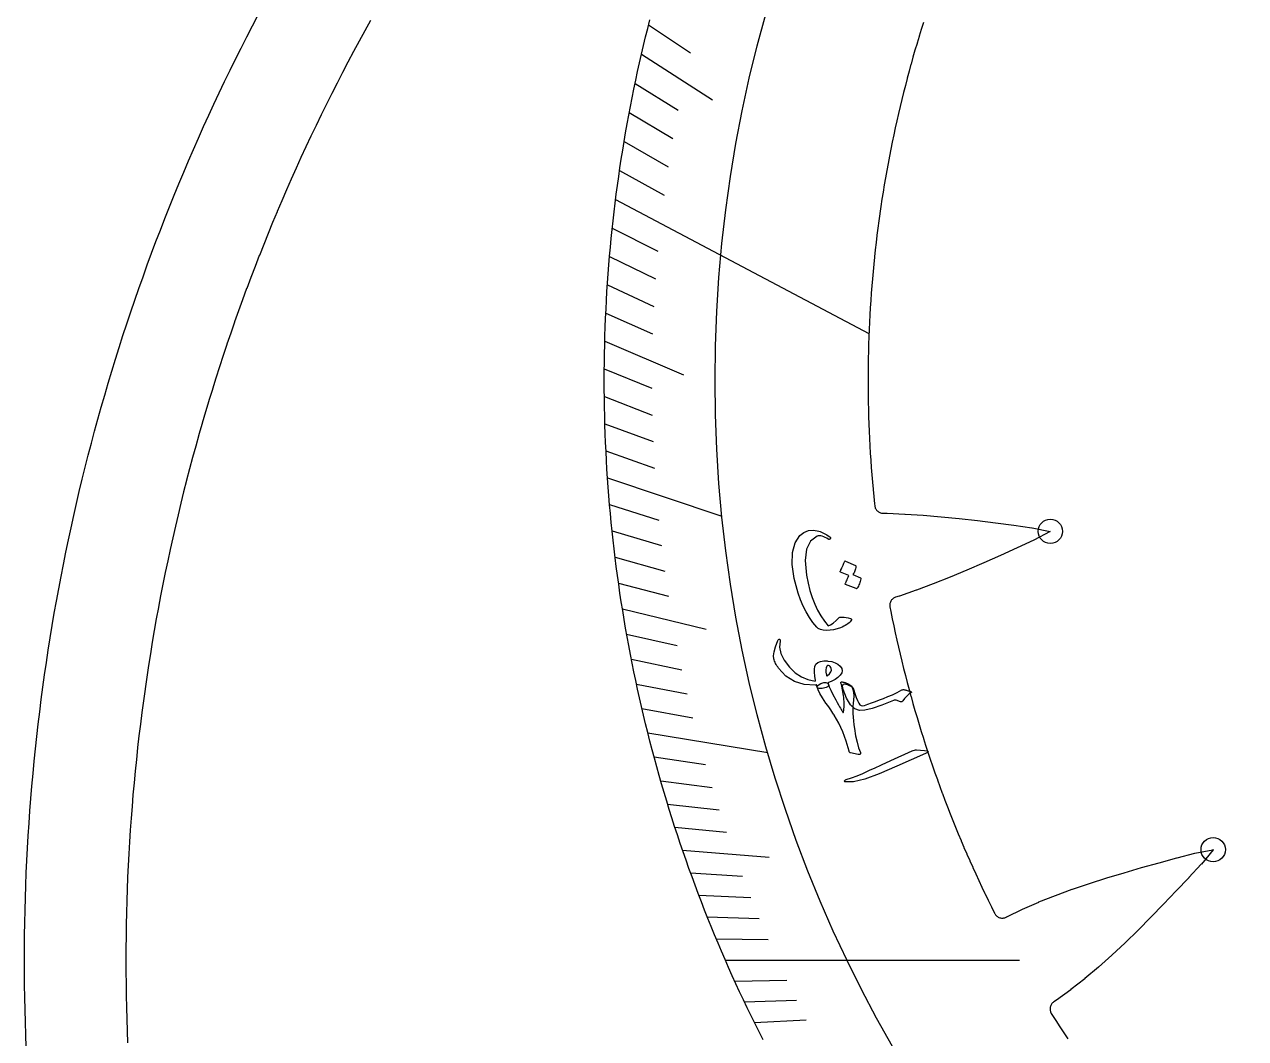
# Model space of a CAD drawing. Header units: millimetres. Extents: x -60 to 60, y -60 to 60.
# Drawn here: x -60 to -23.89, y -2.32 to 27.67 of the extents above; entities that cross this region are included whole.
import ezdxf

# ---------------------------------------------------------------- set-up
doc = ezdxf.new("R2010")
doc.units = ezdxf.units.MM
for name, color, linetype in [('CUT_INNER', 6, 'Continuous'), ('CUT_OUTER', 1, 'Continuous'), ('ENGRAVE', 7, 'Continuous'), ('ENGRAVE_FINE', 8, 'Continuous'), ('TEXT', 5, 'Continuous')]:
    doc.layers.add(name, color=color, linetype=linetype)

msp = doc.modelspace()

# ---------------------------------------------------------------- linework, layer by layer
at = {"layer": 'CUT_INNER'}
for points in [[(-38.1595, -2.3577), (-38.2784, -2.1232), (-38.396, -1.888), (-38.512, -1.652), (-38.6266, -1.4154), (-38.7398, -1.178), (-38.8515, -0.94), (-38.9617, -0.7012), (-39.0705, -0.4618), (-39.1778, -0.2218), (-39.2836, 0.0189), (-39.388, 0.2603), (-39.4908, 0.5023), (-39.5922, 0.7449), (-39.6921, 0.9882), (-39.7905, 1.232), (-39.8874, 1.4765), (-39.9828, 1.7215), (-40.0767, 1.9671), (-40.169, 2.2133), (-40.2599, 2.4601), (-40.3493, 2.7074), (-40.4371, 2.9552), (-40.5234, 3.2036), (-40.6082, 3.4525), (-40.6914, 3.7019), (-40.7731, 3.9519), (-40.8533, 4.2023), (-40.932, 4.4532), (-41.0091, 4.7046), (-41.0847, 4.9565), (-41.1587, 5.2088), (-41.2311, 5.4616), (-41.3021, 5.7148), (-41.3714, 5.9684), (-41.4392, 6.2225), (-41.5055, 6.4769), (-41.5701, 6.7318), (-41.6332, 6.9871), (-41.6948, 7.2427), (-41.7548, 7.4988), (-41.8132, 7.7551), (-41.87, 8.0119), (-41.9253, 8.269), (-41.9789, 8.5264), (-42.031, 8.7841), (-42.0815, 9.0422), (-42.1305, 9.3005), (-42.1778, 9.5592), (-42.2236, 9.8181), (-42.2677, 10.0773), (-42.3103, 10.3368), (-42.3513, 10.5966), (-42.3907, 10.8565), (-42.4285, 11.1168), (-42.4646, 11.3772), (-42.4992, 11.6379), (-42.5322, 11.8988), (-42.5636, 12.1598), (-42.5934, 12.4211), (-42.6216, 12.6825), (-42.6482, 12.9441), (-42.6732, 13.2059), (-42.6965, 13.4678), (-42.7183, 13.7299), (-42.7384, 13.992), (-42.757, 14.2543), (-42.7739, 14.5167), (-42.7892, 14.7792), (-42.803, 15.0418), (-42.8151, 15.3045), (-42.8255, 15.5673), (-42.8344, 15.8301), (-42.8417, 16.0929), (-42.8473, 16.3558), (-42.8514, 16.6187), (-42.8538, 16.8817), (-42.8546, 17.1446), (-42.8538, 17.4076), (-42.8514, 17.6705), (-42.8474, 17.9334), (-42.8417, 18.1963), (-42.8345, 18.4592), (-42.8256, 18.722), (-42.8151, 18.9847), (-42.803, 19.2474), (-42.7893, 19.51), (-42.774, 19.7725), (-42.7571, 20.0349), (-42.7386, 20.2972), (-42.7184, 20.5594), (-42.6967, 20.8214), (-42.6733, 21.0833), (-42.6483, 21.3451), (-42.6218, 21.6067), (-42.5936, 21.8682), (-42.5638, 22.1294), (-42.5324, 22.3905), (-42.4994, 22.6514), (-42.4649, 22.912), (-42.4287, 23.1725), (-42.3909, 23.4327), (-42.3515, 23.6927), (-42.3105, 23.9524), (-42.268, 24.2119), (-42.2238, 24.4711), (-42.1781, 24.7301), (-42.1307, 24.9887), (-42.0818, 25.2471), (-42.0313, 25.5052), (-41.9792, 25.7629), (-41.9256, 26.0203), (-41.8703, 26.2774), (-41.8135, 26.5341), (-41.7551, 26.7905), (-41.6951, 27.0465), (-41.6336, 27.3022), (-41.5705, 27.5575), (-41.5058, 27.8123)], [(-49.7668, 27.7897), (-49.9356, 27.4851), (-49.9364, 27.4838), (-50.1033, 27.1782), (-50.1041, 27.1769), (-50.2691, 26.8703), (-50.2699, 26.8689), (-50.4331, 26.5613), (-50.4338, 26.56), (-50.5951, 26.2514), (-50.5958, 26.25), (-50.7552, 25.9404), (-50.7559, 25.9391), (-50.9134, 25.6285), (-50.9141, 25.6272), (-51.0697, 25.3156), (-51.0704, 25.3143), (-51.2241, 25.0018), (-51.2248, 25.0004), (-51.3765, 24.687), (-51.3772, 24.6857), (-51.5271, 24.3713), (-51.5277, 24.3699), (-51.6756, 24.0547), (-51.6763, 24.0533), (-51.8223, 23.7372), (-51.8229, 23.7358), (-51.9669, 23.4188), (-51.9676, 23.4174), (-52.1096, 23.0995), (-52.1103, 23.0981), (-52.2504, 22.7793), (-52.251, 22.7779), (-52.3892, 22.4583), (-52.3898, 22.4568), (-52.526, 22.1364), (-52.5266, 22.135), (-52.6608, 21.8137), (-52.6614, 21.8122), (-52.7937, 21.4901), (-52.7943, 21.4887), (-52.9246, 21.1658), (-52.9251, 21.1644), (-53.0534, 20.8407), (-53.054, 20.8392), (-53.1803, 20.5147), (-53.1809, 20.5133), (-53.3052, 20.188), (-53.3057, 20.1866), (-53.4281, 19.8606), (-53.4286, 19.8591), (-53.5489, 19.5324), (-53.5494, 19.5309), (-53.6678, 19.2034), (-53.6683, 19.202), (-53.7846, 18.8738), (-53.7851, 18.8723), (-53.8994, 18.5434), (-53.8999, 18.542), (-54.0121, 18.2123), (-54.0126, 18.2109), (-54.1229, 17.8806), (-54.1233, 17.8791), (-54.2316, 17.5482), (-54.232, 17.5467), (-54.3382, 17.2151), (-54.3387, 17.2136), (-54.4428, 16.8813), (-54.4433, 16.8799), (-54.5454, 16.547), (-54.5458, 16.5455), (-54.6459, 16.212), (-54.6463, 16.2105), (-54.7443, 15.8764), (-54.7448, 15.8749), (-54.8407, 15.5402), (-54.8411, 15.5387), (-54.935, 15.2034), (-54.9354, 15.2019), (-55.0273, 14.866), (-55.0277, 14.8645), (-55.1175, 14.5281), (-55.1179, 14.5266), (-55.2056, 14.1896), (-55.2059, 14.1881), (-55.2916, 13.8506), (-55.292, 13.8491), (-55.3755, 13.5111), (-55.3759, 13.5096), (-55.4574, 13.1711), (-55.4578, 13.1696), (-55.5372, 12.8305), (-55.5375, 12.829), (-55.6149, 12.4895), (-55.6152, 12.488), (-55.6904, 12.148), (-55.6908, 12.1465), (-55.7639, 11.8061), (-55.7642, 11.8046), (-55.8353, 11.4637), (-55.8356, 11.4622), (-55.9046, 11.1209), (-55.9049, 11.1194), (-55.9718, 10.7777), (-55.9721, 10.7762), (-56.0369, 10.434), (-56.0372, 10.4325), (-56.0998, 10.09), (-56.1001, 10.0885), (-56.1607, 9.7456), (-56.161, 9.7441), (-56.2194, 9.4008), (-56.2197, 9.3993), (-56.2761, 9.0557), (-56.2763, 9.0542), (-56.3306, 8.7102), (-56.3308, 8.7087), (-56.3829, 8.3644), (-56.3832, 8.3629), (-56.4332, 8.0183), (-56.4334, 8.0168), (-56.4813, 7.6719), (-56.4816, 7.6703), (-56.5274, 7.3252), (-56.5276, 7.3236), (-56.5712, 6.9782), (-56.5714, 6.9766), (-56.613, 6.6309), (-56.6132, 6.6294), (-56.6526, 6.2834), (-56.6528, 6.2819), (-56.6901, 5.9357), (-56.6903, 5.9342), (-56.7255, 5.5877), (-56.7256, 5.5862), (-56.7587, 5.2396), (-56.7588, 5.238), (-56.7898, 4.8912), (-56.7899, 4.8897), (-56.8187, 4.5427), (-56.8188, 4.5411), (-56.8455, 4.1939), (-56.8456, 4.1924), (-56.8702, 3.8451), (-56.8703, 3.8435), (-56.8927, 3.496), (-56.8928, 3.4945), (-56.9131, 3.1469), (-56.9131, 3.1454), (-56.9313, 2.7976), (-56.9314, 2.7961), (-56.9474, 2.4482), (-56.9475, 2.4467), (-56.9613, 2.0988), (-56.9614, 2.0972), (-56.9732, 1.7492), (-56.9732, 1.7477), (-56.9828, 1.3996), (-56.9828, 1.3981), (-56.9903, 1.05), (-56.9904, 1.0484), (-56.9957, 0.7002), (-56.9957, 0.6987), (-56.9989, 0.3505), (-56.9989, 0.349), (-57, 0.0008), (-57, -0.0008), (-56.9989, -0.349), (-56.9989, -0.3505), (-56.9957, -0.6987), (-56.9957, -0.7002), (-56.9904, -1.0484), (-56.9903, -1.05), (-56.9828, -1.3981), (-56.9828, -1.3996), (-56.9732, -1.7477), (-56.9732, -1.7492), (-56.9614, -2.0972), (-56.9613, -2.0988), (-56.9475, -2.4467)], [(-33.418, 27.7314), (-33.4819, 27.5276), (-33.4823, 27.5261), (-33.545, 27.3219), (-33.5454, 27.3205), (-33.6068, 27.1159), (-33.6072, 27.1144), (-33.6673, 26.9095), (-33.6677, 26.908), (-33.7266, 26.7028), (-33.727, 26.7013), (-33.7846, 26.4956), (-33.785, 26.4942), (-33.8413, 26.2882), (-33.8417, 26.2867), (-33.8968, 26.0803), (-33.8972, 26.0789), (-33.951, 25.8722), (-33.9514, 25.8707), (-34.0039, 25.6637), (-34.0043, 25.6622), (-34.0555, 25.4549), (-34.0559, 25.4534), (-34.1059, 25.2458), (-34.1062, 25.2443), (-34.1549, 25.0364), (-34.1553, 25.0349), (-34.2027, 24.8266), (-34.203, 24.8251), (-34.2492, 24.6166), (-34.2495, 24.6151), (-34.2944, 24.4063), (-34.2947, 24.4048), (-34.3383, 24.1958), (-34.3386, 24.1943), (-34.3809, 23.9849), (-34.3812, 23.9834), (-34.4222, 23.7739), (-34.4225, 23.7724), (-34.4622, 23.5625), (-34.4625, 23.561), (-34.501, 23.351), (-34.5012, 23.3494), (-34.5384, 23.1391), (-34.5387, 23.1376), (-34.5745, 22.9271), (-34.5748, 22.9256), (-34.6094, 22.7148), (-34.6096, 22.7133), (-34.6429, 22.5024), (-34.6431, 22.5009), (-34.6751, 22.2897), (-34.6753, 22.2882), (-34.706, 22.0769), (-34.7062, 22.0753), (-34.7356, 21.8638), (-34.7358, 21.8623), (-34.7639, 21.6506), (-34.7641, 21.6491), (-34.7909, 21.4372), (-34.7911, 21.4357), (-34.8166, 21.2236), (-34.8168, 21.2221), (-34.8409, 21.0099), (-34.8411, 21.0084), (-34.864, 20.7961), (-34.8642, 20.7946), (-34.8857, 20.5821), (-34.8859, 20.5806), (-34.9062, 20.368), (-34.9063, 20.3665), (-34.9253, 20.1537), (-34.9254, 20.1522), (-34.9431, 19.9394), (-34.9432, 19.9379), (-34.9596, 19.7249), (-34.9597, 19.7234), (-34.9747, 19.5104), (-34.9749, 19.5088), (-34.9886, 19.2957), (-34.9887, 19.2942), (-35.0011, 19.081), (-35.0012, 19.0795), (-35.0124, 18.8662), (-35.0124, 18.8647), (-35.0223, 18.6513), (-35.0223, 18.6498), (-35.0308, 18.4364), (-35.0309, 18.4349), (-35.0381, 18.2214), (-35.0381, 18.2199), (-35.044, 18.0064), (-35.0441, 18.0049), (-35.0487, 17.7914), (-35.0487, 17.7899), (-35.052, 17.5763), (-35.052, 17.5748), (-35.054, 17.3612), (-35.054, 17.3597), (-35.0546, 17.1461), (-35.0546, 17.1446), (-35.054, 16.9311), (-35.054, 16.9295), (-35.052, 16.716), (-35.052, 16.7144), (-35.0487, 16.5009), (-35.0487, 16.4994), (-35.0441, 16.2859), (-35.044, 16.2843), (-35.0381, 16.0709), (-35.0381, 16.0693), (-35.0309, 15.8559), (-35.0308, 15.8544), (-35.0223, 15.641), (-35.0223, 15.6394), (-35.0124, 15.4261), (-35.0124, 15.4246), (-35.0012, 15.2113), (-35.0011, 15.2098), (-34.9887, 14.9966), (-34.9886, 14.995), (-34.9749, 14.7819), (-34.9747, 14.7804), (-34.9597, 14.5674), (-34.9596, 14.5658), (-34.9432, 14.3529), (-34.9431, 14.3514), (-34.9254, 14.1386), (-34.9253, 14.137), (-34.9063, 13.9243), (-34.9062, 13.9228), (-34.8859, 13.7102), (-34.8857, 13.7087), (-34.8642, 13.4962), (-34.864, 13.4947), (-34.858, 13.4388), (-34.8542, 13.415), (-34.8482, 13.3916), (-34.8399, 13.3689), (-34.8295, 13.3471), (-34.817, 13.3264), (-34.8026, 13.307), (-34.7864, 13.2891), (-34.7685, 13.2728), (-34.7492, 13.2583), (-34.7285, 13.2458), (-34.7067, 13.2353), (-34.684, 13.227), (-34.6607, 13.2209), (-34.6368, 13.2171), (-34.6127, 13.2156), (-34.4932, 13.2141), (-34.4896, 13.214), (-33.9622, 13.1919), (-33.9592, 13.1918), (-33.4292, 13.1568), (-33.4268, 13.1566), (-32.8947, 13.1111), (-32.8928, 13.1109), (-32.359, 13.057), (-32.3576, 13.0569), (-31.8229, 12.9968), (-31.2857, 12.9319), (-30.7479, 12.8632), (-30.7465, 12.863), (-30.2124, 12.789), (-30.205, 12.7877), (-29.6713, 12.6808), (-29.6659, 12.6794), (-29.6703, 12.6767), (-30.1504, 12.4193), (-30.1571, 12.4159), (-30.6467, 12.19), (-30.6479, 12.1895), (-31.1411, 11.9683), (-31.636, 11.7504), (-32.1321, 11.5368), (-32.1334, 11.5363), (-32.6286, 11.3298), (-32.6304, 11.3291), (-33.1263, 11.131), (-33.1286, 11.1302), (-33.6256, 10.9429), (-33.6284, 10.9418), (-34.1267, 10.7676), (-34.1301, 10.7665), (-34.2386, 10.732), (-34.2614, 10.7236), (-34.2832, 10.7129), (-34.3039, 10.7002), (-34.3232, 10.6856), (-34.3411, 10.6692), (-34.3572, 10.6511), (-34.3716, 10.6315), (-34.384, 10.6106), (-34.3942, 10.5886), (-34.4023, 10.5658), (-34.4082, 10.5422), (-34.4117, 10.5182), (-34.4129, 10.494), (-34.4118, 10.4697), (-34.4083, 10.4457), (-34.3812, 10.3073), (-34.3809, 10.3058), (-34.3386, 10.0965), (-34.3383, 10.095), (-34.2947, 9.8859), (-34.2944, 9.8844), (-34.2495, 9.6756), (-34.2492, 9.6741), (-34.203, 9.4656), (-34.2027, 9.4641), (-34.1553, 9.2559), (-34.1549, 9.2544), (-34.1062, 9.0465), (-34.1059, 9.045), (-34.0559, 8.8374), (-34.0555, 8.8359), (-34.0043, 8.6285), (-34.0039, 8.6271), (-33.9514, 8.4201), (-33.951, 8.4186), (-33.8972, 8.2119), (-33.8968, 8.2104), (-33.8417, 8.0041), (-33.8413, 8.0026), (-33.785, 7.7966), (-33.7846, 7.7951), (-33.727, 7.5895), (-33.7266, 7.588), (-33.6677, 7.3827), (-33.6673, 7.3812), (-33.6072, 7.1763), (-33.6068, 7.1748), (-33.5454, 6.9703), (-33.545, 6.9688), (-33.4823, 6.7647), (-33.4819, 6.7632), (-33.418, 6.5594), (-33.4175, 6.5579), (-33.3524, 6.3546), (-33.352, 6.3531), (-33.2856, 6.1501), (-33.2851, 6.1487), (-33.2175, 5.9461), (-33.217, 5.9446), (-33.1482, 5.7425), (-33.1477, 5.741), (-33.0776, 5.5393), (-33.0771, 5.5379), (-33.0057, 5.3366), (-33.0052, 5.3351), (-32.9326, 5.1343), (-32.9321, 5.1328), (-32.8583, 4.9324), (-32.8578, 4.931), (-32.7828, 4.731), (-32.7822, 4.7296), (-32.706, 4.5301), (-32.7054, 4.5287), (-32.628, 4.3297), (-32.6274, 4.3282), (-32.5487, 4.1297), (-32.5481, 4.1283), (-32.4682, 3.9302), (-32.4677, 3.9288), (-32.3865, 3.7313), (-32.3859, 3.7299), (-32.3036, 3.5328), (-32.303, 3.5314), (-32.2195, 3.3348), (-32.2189, 3.3334), (-32.1341, 3.1374), (-32.1335, 3.136), (-32.0476, 2.9405), (-32.047, 2.9391), (-31.9598, 2.7441), (-31.9592, 2.7427), (-31.8709, 2.5483), (-31.8702, 2.5469), (-31.7807, 2.353), (-31.78, 2.3516), (-31.6893, 2.1583), (-31.6887, 2.1569), (-31.5968, 1.9641), (-31.5961, 1.9628), (-31.503, 1.7705), (-31.5024, 1.7692), (-31.4081, 1.5775), (-31.4074, 1.5762), (-31.312, 1.3851), (-31.3113, 1.3837), (-31.3089, 1.379), (-31.2965, 1.3573), (-31.2821, 1.337), (-31.2657, 1.3183), (-31.2475, 1.3013), (-31.2277, 1.2861), (-31.2065, 1.2731), (-31.1841, 1.2621), (-31.1608, 1.2535), (-31.1367, 1.2472), (-31.112, 1.2434), (-31.0872, 1.242), (-31.0623, 1.2432), (-31.0377, 1.2467), (-31.0135, 1.2528), (-30.99, 1.2611), (-30.9675, 1.2718), (-30.9592, 1.2763), (-30.9545, 1.2787), (-30.4876, 1.5048), (-30.4833, 1.5068), (-30.0056, 1.7162), (-30.0018, 1.7178), (-29.5145, 1.9122), (-29.5111, 1.9135), (-29.0154, 2.0949), (-29.0126, 2.0959), (-28.5096, 2.2664), (-28.5073, 2.2672), (-27.9983, 2.4287), (-27.9964, 2.4293), (-27.4827, 2.5838), (-27.4813, 2.5842), (-26.9644, 2.7333), (-26.4432, 2.879), (-25.92, 3.0213), (-25.9187, 3.0216), (-25.3969, 3.1576), (-25.3896, 3.1593), (-24.8556, 3.2647), (-24.85, 3.2656), (-24.8531, 3.2614), (-25.1981, 2.8398), (-25.203, 2.8342), (-25.5689, 2.4381), (-25.5698, 2.4371), (-25.9408, 2.044), (-26.3147, 1.6533), (-26.6913, 1.2662), (-26.6923, 1.2652), (-27.0708, 0.8849), (-27.0721, 0.8835), (-27.4545, 0.5108), (-27.4563, 0.5091), (-27.8438, 0.1459), (-27.846, 0.1439), (-28.2397, -0.2078), (-28.2424, -0.2102), (-28.6436, -0.5482), (-28.6468, -0.5509), (-29.0566, -0.8734), (-29.0604, -0.8763), (-29.4799, -1.1815), (-29.4842, -1.1845), (-29.5623, -1.2364), (-29.5818, -1.2508), (-29.5997, -1.2669), (-29.616, -1.2847), (-29.6306, -1.304), (-29.6432, -1.3245), (-29.6537, -1.3462), (-29.6622, -1.3689), (-29.6683, -1.3922), (-29.6723, -1.416), (-29.6739, -1.4401), (-29.6731, -1.4642), (-29.6701, -1.4882), (-29.6647, -1.5117), (-29.6571, -1.5346), (-29.6474, -1.5567), (-29.6355, -1.5777), (-29.6164, -1.6081), (-29.6156, -1.6094), (-29.5008, -1.7895), (-29.5, -1.7908), (-29.3841, -1.9701), (-29.3832, -1.9714), (-29.2662, -2.1501), (-29.2654, -2.1514), (-29.1473, -2.3293)]]:
    msp.add_lwpolyline(points, dxfattribs=at)
at = {"layer": 'CUT_OUTER'}
msp.add_lwpolyline([(-59.9446, -2.5771), (-59.9593, -2.2092), (-59.9717, -1.8413), (-59.9819, -1.4732), (-59.9898, -1.1052), (-59.9955, -0.7371), (-59.9989, -0.3689), (-60, -0.0008), (-59.9989, 0.3674), (-59.9955, 0.7355), (-59.9898, 1.1036), (-59.9819, 1.4717), (-59.9718, 1.8397), (-59.9594, 2.2077), (-59.9447, 2.5755), (-59.9278, 2.9433), (-59.9086, 3.311), (-59.8871, 3.6785), (-59.8634, 4.0459), (-59.8375, 4.4131), (-59.8093, 4.7802), (-59.7788, 5.1471), (-59.7461, 5.5138), (-59.7112, 5.8803), (-59.674, 6.2465), (-59.6345, 6.6126), (-59.5928, 6.9784), (-59.5489, 7.3439), (-59.5027, 7.7091), (-59.4543, 8.0741), (-59.4036, 8.4387), (-59.3507, 8.8031), (-59.2956, 9.1671), (-59.2382, 9.5307), (-59.1786, 9.894), (-59.1168, 10.257), (-59.0527, 10.6195), (-58.9865, 10.9816), (-58.918, 11.3434), (-58.8473, 11.7047), (-58.7743, 12.0655), (-58.6992, 12.4259), (-58.6218, 12.7859), (-58.5423, 13.1453), (-58.4605, 13.5043), (-58.3766, 13.8627), (-58.2904, 14.2207), (-58.2021, 14.5781), (-58.1115, 14.9349), (-58.0188, 15.2912), (-57.9239, 15.6469), (-57.8268, 16.002), (-57.7275, 16.3565), (-57.626, 16.7104), (-57.5224, 17.0637), (-57.4166, 17.4163), (-57.3087, 17.7683), (-57.1986, 18.1196), (-57.0863, 18.4703), (-56.9719, 18.8202), (-56.8554, 19.1694), (-56.7367, 19.5179), (-56.6159, 19.8657), (-56.4929, 20.2127), (-56.3678, 20.5589), (-56.2406, 20.9044), (-56.1113, 21.2491), (-55.9798, 21.593), (-55.8463, 21.9361), (-55.7106, 22.2783), (-55.5729, 22.6197), (-55.4331, 22.9603), (-55.2911, 23.3), (-55.1471, 23.6388), (-55.001, 23.9768), (-54.8529, 24.3138), (-54.7027, 24.6499), (-54.5504, 24.9851), (-54.3961, 25.3193), (-54.2397, 25.6526), (-54.0813, 25.9849), (-53.9208, 26.3163), (-53.7583, 26.6466), (-53.5938, 26.976), (-53.4273, 27.3043), (-53.2587, 27.6316), (-53.0882, 27.9579)], dxfattribs=at)
at = {"layer": 'ENGRAVE'}
for points in [[(-42.519, 22.4981), (-35.0271, 18.5339)], [(-42.7576, 14.2627), (-39.3748, 13.1343)], [(-41.5665, 6.7171), (-38.0189, 6.1438)], [(-39.2754, 0), (-30.5755, 0)]]:
    msp.add_lwpolyline(points, dxfattribs=at)
for centre, radius in [((0, 17.1454), 39.5786), ((-29.6651, 12.6795), 0.36), ((-24.8493, 3.266), 0.36)]:
    msp.add_circle(centre, radius, dxfattribs=at)
at = {"layer": 'ENGRAVE_FINE'}
for points in [[(-41.544, 27.6626), (-40.302, 26.8356)], [(-41.7541, 26.7947), (-39.6549, 25.4475)], [(-41.9448, 25.9291), (-40.6719, 25.1423)], [(-42.1162, 25.0663), (-40.8285, 24.2998)], [(-42.2689, 24.2065), (-40.9667, 23.4608)], [(-42.403, 23.3503), (-41.0868, 22.6255)], [(-42.6172, 21.6501), (-41.274, 20.9677)], [(-42.6979, 20.8067), (-41.3419, 20.1459)], [(-42.7615, 19.9683), (-41.393, 19.3293)], [(-42.8084, 19.1352), (-41.4279, 18.5181)], [(-42.8389, 18.3077), (-40.5143, 17.3142)], [(-42.8533, 17.486), (-41.45, 16.9134)], [(-42.852, 16.6704), (-41.4379, 16.1203)], [(-42.8354, 15.8612), (-41.411, 15.3337)], [(-42.8038, 15.0585), (-41.3695, 14.5539)], [(-42.6971, 13.4739), (-41.2444, 13.0154)], [(-42.6226, 12.6923), (-41.1614, 12.2571)], [(-42.5346, 11.918), (-41.0652, 11.5063)], [(-42.4334, 11.1513), (-40.9563, 10.7632)], [(-42.3192, 10.3923), (-39.8402, 9.7835)], [(-42.1925, 9.6411), (-40.7015, 9.3004)], [(-42.0535, 8.8979), (-40.5562, 8.5811)], [(-41.9026, 8.1628), (-40.3995, 7.87)], [(-41.7402, 7.4358), (-40.2317, 7.1671)], [(-41.3818, 6.0068), (-39.8639, 5.7865)], [(-41.1864, 5.3049), (-39.6646, 5.1089)], [(-40.9807, 4.6115), (-39.4553, 4.4399)], [(-40.765, 3.9267), (-39.2365, 3.7795)], [(-40.5395, 3.2505), (-37.9819, 3.0454)], [(-40.3045, 2.583), (-38.7714, 2.4847)], [(-40.0604, 1.9241), (-38.5255, 1.8504)], [(-39.8073, 1.274), (-38.2713, 1.2248)], [(-39.5455, 0.6326), (-38.0088, 0.608)], [(-38.9971, -0.6238), (-37.4604, -0.5993)], [(-38.7109, -1.2389), (-37.1749, -1.1898)], [(-38.4171, -1.8452), (-36.8823, -1.7715)]]:
    msp.add_lwpolyline(points, dxfattribs=at)
at = {"layer": 'TEXT'}
for points in [[(-35.5597, 10.0348), (-35.586, 10.0041), (-35.616, 9.9748), (-35.6495, 9.9469), (-35.6868, 9.9203), (-35.7274, 9.8951), (-35.7712, 9.8714), (-35.8182, 9.8491), (-35.8683, 9.8282), (-35.9705, 9.7935), (-36.0739, 9.769), (-36.1784, 9.7549), (-36.284, 9.7512), (-36.3804, 9.7586), (-36.4607, 9.7772), (-36.5249, 9.8069), (-36.573, 9.8477), (-36.6842, 9.986), (-36.7879, 10.1362), (-36.8839, 10.2983), (-36.9721, 10.4721), (-37.0518, 10.6577), (-37.1224, 10.8551), (-37.1838, 11.0642), (-37.2357, 11.2848), (-37.295, 11.7045), (-37.2861, 12.0567), (-37.211, 12.34), (-37.0711, 12.5537), (-36.9522, 12.6484), (-36.8182, 12.7014), (-36.6692, 12.7132), (-36.5053, 12.6843), (-36.4693, 12.6723), (-36.4322, 12.6578), (-36.3941, 12.641), (-36.355, 12.6216), (-36.3149, 12.5999), (-36.2737, 12.5758), (-36.2314, 12.5493), (-36.1882, 12.5204), (-36.1757, 12.5105), (-36.1674, 12.4996), (-36.1633, 12.4877), (-36.1633, 12.4748), (-36.1655, 12.4658), (-36.1706, 12.4579), (-36.1788, 12.451), (-36.1899, 12.4451), (-36.2006, 12.4416), (-36.2113, 12.4414), (-36.2219, 12.4444), (-36.2325, 12.4508), (-36.2747, 12.4776), (-36.3179, 12.501), (-36.3621, 12.5211), (-36.4072, 12.5377), (-36.4496, 12.5477), (-36.4897, 12.551), (-36.5276, 12.5474), (-36.5631, 12.537), (-36.7599, 12.393), (-36.8792, 12.1525), (-36.919, 11.8156), (-36.8768, 11.3837), (-36.8303, 11.1499), (-36.7737, 10.9292), (-36.7073, 10.7218), (-36.6312, 10.5278), (-36.5457, 10.3472), (-36.4509, 10.1797), (-36.3469, 10.0255), (-36.234, 9.8846), (-36.1607, 9.9151), (-36.0829, 9.9666), (-36.0006, 10.0388), (-35.9135, 10.1317), (-35.9042, 10.1359), (-35.8861, 10.1389), (-35.8591, 10.1409), (-35.8232, 10.1417), (-35.8194, 10.1408), (-35.8162, 10.1403), (-35.8135, 10.1401), (-35.8114, 10.1402), (-35.7618, 10.1376), (-35.7056, 10.1306), (-35.6428, 10.1194), (-35.5734, 10.1038), (-35.5515, 10.0952), (-35.5419, 10.0808), (-35.5446, 10.0607), (-35.5597, 10.0348)], [(-35.2814, 11.3041), (-35.276, 11.3004), (-35.2721, 11.2945), (-35.2699, 11.2866), (-35.2691, 11.2765), (-35.277, 11.2388), (-35.2863, 11.2019), (-35.2972, 11.1659), (-35.3097, 11.1308), (-35.3239, 11.0962), (-35.34, 11.062), (-35.3581, 11.0281), (-35.3781, 10.9945), (-35.3848, 10.9875), (-35.3925, 10.9836), (-35.4012, 10.9828), (-35.411, 10.9851), (-35.7236, 11.1109), (-35.7281, 11.1151), (-35.7293, 11.1221), (-35.7271, 11.1321), (-35.7216, 11.145), (-35.7161, 11.1541), (-35.7089, 11.1687), (-35.6999, 11.1887), (-35.6892, 11.2141), (-35.6765, 11.2452), (-35.6617, 11.2823), (-35.6447, 11.3252), (-35.6256, 11.3741), (-35.8676, 11.4776), (-35.8754, 11.483), (-35.8783, 11.4909), (-35.8764, 11.5016), (-35.8697, 11.5148), (-35.8638, 11.5263), (-35.8552, 11.5443), (-35.8437, 11.5688), (-35.8294, 11.5998), (-35.8124, 11.6378), (-35.7926, 11.6831), (-35.7701, 11.7359), (-35.7448, 11.7959), (-35.74, 11.8024), (-35.7348, 11.8058), (-35.7291, 11.8059), (-35.7229, 11.8029), (-35.4235, 11.6664), (-35.4181, 11.6626), (-35.4143, 11.6567), (-35.4121, 11.6487), (-35.4115, 11.6386), (-35.4169, 11.6067), (-35.4241, 11.5755), (-35.433, 11.5449), (-35.4437, 11.5149), (-35.4558, 11.4856), (-35.4693, 11.457), (-35.484, 11.4291), (-35.5001, 11.4019)], [(-36.617, 8.1356), (-36.9403, 8.1497), (-37.2291, 8.2375), (-37.4829, 8.3998), (-37.7007, 8.6369), (-37.7251, 8.6717), (-37.7477, 8.7063), (-37.7686, 8.7408), (-37.7877, 8.7753), (-37.8048, 8.8095), (-37.8196, 8.8431), (-37.8321, 8.8763), (-37.8422, 8.909), (-37.8489, 8.9945), (-37.8312, 9.1135), (-37.7887, 9.2655), (-37.721, 9.4503), (-37.7101, 9.4708), (-37.6981, 9.484), (-37.6851, 9.4899), (-37.6711, 9.4885), (-37.659, 9.4815), (-37.652, 9.4704), (-37.6498, 9.4553), (-37.6527, 9.4362), (-37.6704, 9.2553), (-37.6297, 9.0649), (-37.5306, 8.8657), (-37.3729, 8.6588), (-37.2068, 8.4995), (-37.0261, 8.379), (-36.8312, 8.297), (-36.6224, 8.2531), (-36.6159, 8.2555), (-36.6112, 8.2588), (-36.6081, 8.2633), (-36.6068, 8.2688), (-36.6304, 8.3993), (-36.6417, 8.5125), (-36.6409, 8.6081), (-36.628, 8.6862), (-36.5952, 8.7518), (-36.5401, 8.8008), (-36.4628, 8.8331), (-36.3633, 8.849), (-36.3499, 8.8499), (-36.3361, 8.8503), (-36.3219, 8.8504), (-36.3074, 8.85), (-36.2924, 8.8493), (-36.2766, 8.8483), (-36.2599, 8.847), (-36.2425, 8.8454), (-36.1275, 8.8261), (-36.0282, 8.7938), (-35.9447, 8.7483), (-35.877, 8.6897), (-35.8319, 8.6243), (-35.8166, 8.5581), (-35.831, 8.491), (-35.8752, 8.4229), (-35.9434, 8.3561), (-36.0271, 8.2973), (-36.1264, 8.2468), (-36.2413, 8.2045), (-36.2394, 8.1972), (-36.2374, 8.1903), (-36.2351, 8.1836), (-36.2327, 8.1772), (-36.2302, 8.1708), (-36.228, 8.1641), (-36.2259, 8.1571), (-36.224, 8.1499), (-36.223, 8.1236), (-36.234, 8.1003), (-36.2568, 8.0798), (-36.2916, 8.0623), (-36.3312, 8.0486), (-36.3723, 8.0391), (-36.415, 8.0336), (-36.4591, 8.0322), (-36.4989, 8.0349), (-36.5286, 8.0416), (-36.548, 8.0523), (-36.5573, 8.0671), (-36.5748, 8.1381), (-36.5816, 8.1369), (-36.5909, 8.1361), (-36.6027, 8.1357), (-36.617, 8.1356)], [(-36.2497, 8.4141), (-36.1919, 8.4691), (-36.1545, 8.523), (-36.1377, 8.5757), (-36.1415, 8.6274), (-36.1563, 8.6553), (-36.1749, 8.679), (-36.1973, 8.6983), (-36.2236, 8.7134), (-36.2366, 8.7172), (-36.2492, 8.7152), (-36.2615, 8.7075), (-36.2734, 8.694), (-36.2978, 8.648), (-36.3075, 8.5873), (-36.3025, 8.5119), (-36.2827, 8.4219), (-36.2786, 8.4131), (-36.2717, 8.4088), (-36.2621, 8.4092), (-36.2497, 8.4141)], [(-35.4864, 7.6917), (-35.4964, 7.5959), (-35.5024, 7.497), (-35.5044, 7.3952), (-35.5024, 7.2904), (-35.4967, 7.1831), (-35.4876, 7.0737), (-35.4752, 6.9621), (-35.4593, 6.8485), (-35.4226, 6.6306), (-35.3806, 6.4401), (-35.3335, 6.2771), (-35.282, 6.1417), (-35.2773, 6.1269), (-35.2771, 6.1136), (-35.2814, 6.1019), (-35.2901, 6.0917), (-35.3017, 6.0839), (-35.3148, 6.079), (-35.3293, 6.0772), (-35.3452, 6.0784), (-35.57, 6.1275), (-35.5887, 6.1335), (-35.6029, 6.1443), (-35.6126, 6.1599), (-35.618, 6.1804), (-35.7012, 6.4725), (-35.801, 6.7463), (-35.918, 7.0023), (-36.0525, 7.2407), (-36.0602, 7.2539), (-36.0745, 7.2762), (-36.0954, 7.3076), (-36.1229, 7.3482), (-36.157, 7.3979), (-36.1976, 7.4567), (-36.2447, 7.5249), (-36.2983, 7.6024), (-36.3991, 7.7537), (-36.4759, 7.8824), (-36.5289, 7.9883), (-36.5582, 8.0708), (-36.5557, 8.0942), (-36.5372, 8.1196), (-36.5027, 8.1469), (-36.4521, 8.1762), (-36.3659, 8.207), (-36.2997, 8.2127), (-36.2537, 8.1933), (-36.2276, 8.149), (-36.2021, 8.078), (-36.1577, 7.979), (-36.0941, 7.852), (-36.0111, 7.6975), (-35.9685, 7.6199), (-35.9311, 7.5522), (-35.8988, 7.4941), (-35.8718, 7.4458), (-35.85, 7.4073), (-35.8336, 7.379), (-35.8226, 7.3608), (-35.8171, 7.3526), (-35.8144, 7.3496), (-35.8121, 7.347), (-35.8102, 7.3449), (-35.8086, 7.3431), (-35.8073, 7.3415), (-35.8062, 7.3398), (-35.8054, 7.3381), (-35.8048, 7.3363), (-35.7963, 7.3266), (-35.7896, 7.3237), (-35.7848, 7.3277), (-35.7819, 7.3386), (-35.774, 7.3852), (-35.7682, 7.4336), (-35.7646, 7.4838), (-35.7631, 7.5359), (-35.7635, 7.5898), (-35.7656, 7.6457), (-35.7694, 7.7036), (-35.7747, 7.7634), (-35.781, 7.8219), (-35.7884, 7.8794), (-35.7968, 7.9358), (-35.8064, 7.9911), (-35.8172, 8.045), (-35.8293, 8.0968), (-35.8428, 8.1465), (-35.8577, 8.1942), (-35.8592, 8.2072), (-35.8565, 8.2168), (-35.8496, 8.2232), (-35.8385, 8.2262), (-35.817, 8.225), (-35.7957, 8.2223), (-35.7745, 8.2181), (-35.7534, 8.2125), (-35.732, 8.2057), (-35.7099, 8.1982), (-35.6871, 8.1898), (-35.6637, 8.1807), (-35.6181, 8.1593), (-35.5813, 8.1357), (-35.5531, 8.11), (-35.5336, 8.0821), (-35.5031, 8.0069), (-35.4852, 7.9168), (-35.4796, 7.8118), (-35.4864, 7.6917)], [(-35.1608, 7.5281), (-35.0583, 7.5647), (-34.9508, 7.6043), (-34.8382, 7.6468), (-34.7205, 7.6924), (-34.5974, 7.7412), (-34.4684, 7.7936), (-34.3335, 7.8496), (-34.1927, 7.9092), (-34.0546, 7.9912), (-34.0351, 7.9969), (-34.0158, 7.9998), (-33.9968, 7.9998), (-33.9779, 7.9969), (-33.9681, 7.9948), (-33.955, 7.9915), (-33.9386, 7.987), (-33.919, 7.9812), (-33.8959, 7.9746), (-33.8693, 7.9673), (-33.839, 7.9594), (-33.8051, 7.9509), (-33.794, 7.9476), (-33.7852, 7.9424), (-33.7789, 7.9351), (-33.7748, 7.9258), (-33.7745, 7.9173), (-33.7781, 7.9091), (-33.7857, 7.9012), (-33.7974, 7.8937), (-33.8625, 7.8503), (-33.9227, 7.7979), (-33.978, 7.7365), (-34.0281, 7.666), (-34.0426, 7.6476), (-34.0594, 7.6376), (-34.0785, 7.6358), (-34.0999, 7.6422), (-34.2257, 7.6862), (-34.2403, 7.6885), (-34.2583, 7.6875), (-34.2799, 7.6832), (-34.305, 7.6756), (-34.6502, 7.5379), (-34.9318, 7.443), (-35.1501, 7.3916), (-35.3051, 7.384), (-35.4463, 7.434), (-35.5753, 7.5532), (-35.6913, 7.742), (-35.7932, 8.0004), (-35.8129, 8.1009), (-35.7941, 8.1576), (-35.737, 8.1705), (-35.6417, 8.1398), (-35.6286, 8.1336), (-35.6157, 8.1275), (-35.6031, 8.1216), (-35.5909, 8.1159), (-35.5789, 8.1104), (-35.5672, 8.105), (-35.5558, 8.0998), (-35.5446, 8.0948), (-35.5224, 8.0811), (-35.5043, 8.0626), (-35.4902, 8.0392), (-35.4803, 8.0108), (-35.4425, 7.882), (-35.4037, 7.7699), (-35.3641, 7.6745), (-35.3239, 7.5959), (-35.2932, 7.5536), (-35.2557, 7.5283), (-35.2116, 7.5198), (-35.1608, 7.5281)], [(-33.3901, 6.1981), (-33.3131, 6.1873), (-33.2812, 6.1689), (-33.2944, 6.1426), (-33.3526, 6.1085), (-34.2038, 5.7376), (-34.726, 5.5095), (-35.1522, 5.3545), (-35.4829, 5.274), (-35.7185, 5.2689), (-35.74, 5.2752), (-35.7529, 5.2828), (-35.7574, 5.2917), (-35.7533, 5.3019), (-35.7449, 5.3118), (-35.7327, 5.3209), (-35.7168, 5.3292), (-35.6972, 5.3367), (-35.542, 5.388), (-35.3798, 5.4497), (-35.2105, 5.5216), (-35.0341, 5.6036), (-34.9877, 5.6241), (-34.8629, 5.6808), (-34.6594, 5.7734), (-34.3772, 5.9017), (-33.7527, 6.1898), (-33.7187, 6.2028), (-33.6862, 6.2114), (-33.6554, 6.2157), (-33.6261, 6.2157)]]:
    msp.add_lwpolyline(points, close=True, dxfattribs=at)

doc.saveas('drawing.dxf')
